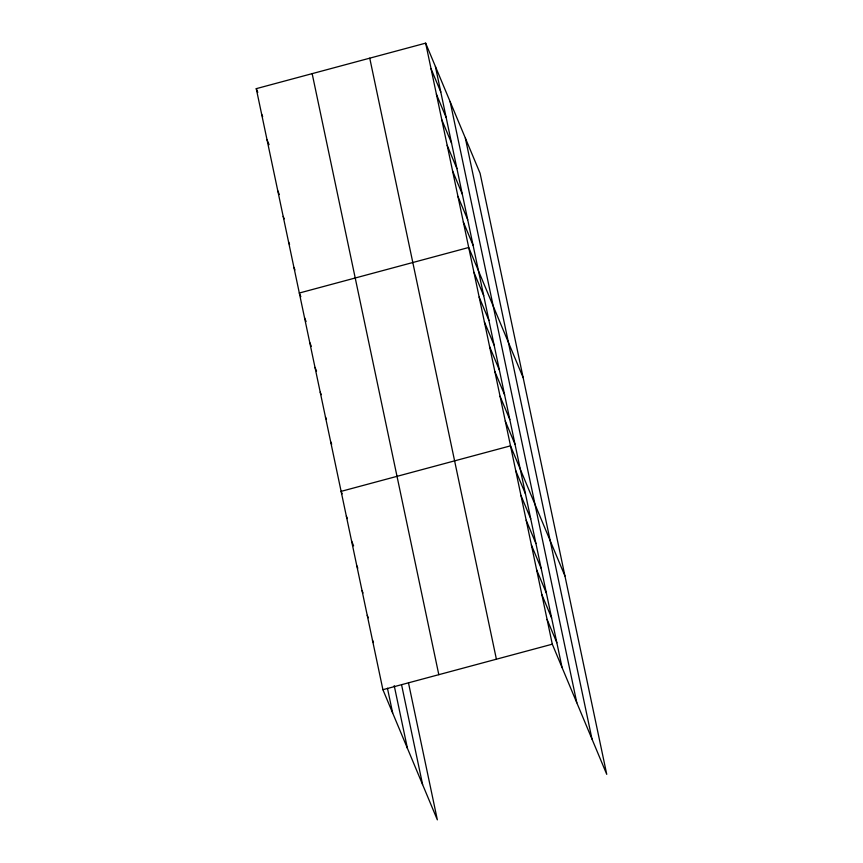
<?xml version="1.0" encoding="UTF-8"?>
<svg xmlns="http://www.w3.org/2000/svg" width="863" height="863" viewBox="0 0 863 863"><rect width="100%" height="100%" fill="white"/><g stroke="black" fill="none" stroke-linecap="round" stroke-linejoin="round"><path stroke-width="1.29" d="M408.479 682.838L437.347 819.85L382.913 689.699L256.257 88.662L425.653 43.15L480.087 173.301L606.743 774.338L552.298 644.186L425.653 43.15M382.913 689.699L552.298 644.186M431.025 68.695L440.788 92.028M436.408 94.24L446.171 117.573M441.791 119.784L451.554 143.118M447.174 145.329L456.937 168.663M452.557 170.874L462.32 194.197M457.94 196.419L467.703 219.741M463.323 221.964L473.086 245.286M523.151 377.649L468.706 247.498L299.321 293.021L300.863 296.699M473.938 272.298L483.69 295.631M479.159 297.088L488.922 320.421M484.38 321.877L494.143 345.211M489.612 346.678L499.364 370M494.833 371.468L504.596 394.801M500.055 396.257L509.817 419.591M505.276 421.047L515.038 444.38M564.941 575.988L510.508 445.847L341.112 491.36L342.147 493.819M515.729 470.637L525.491 493.97M520.95 495.427L530.713 518.76M526.182 520.227L535.934 543.55M531.403 545.017L541.166 568.35M536.624 569.807L546.387 593.14M541.856 594.607L551.608 617.93M547.077 619.397L556.84 642.73M256.257 88.662L257.8 92.352M261.64 114.207L262.665 116.667M267.023 139.752L269.083 144.671M277.789 190.842L279.332 194.531M283.172 216.386L284.197 218.846M288.555 241.931L289.58 244.391M293.938 267.476L294.963 269.936M304.542 317.811L306.085 321.5M309.774 342.6L311.306 346.29M314.995 367.401L316.538 371.079M320.216 392.19L321.241 394.65M325.437 416.98L326.473 419.44M330.669 441.78L331.694 444.229M346.343 516.15L347.368 518.609M351.565 540.95L353.614 545.858M356.786 565.74L357.811 568.199M362.018 590.529L363.043 592.989M367.239 615.33L368.264 617.779M372.46 640.119L373.485 642.579M465.34 138.048L591.996 739.084M450.152 101.726L576.808 702.762M435.405 66.483L562.061 667.52M369.752 58.166L496.398 659.203M312.158 73.646L438.814 674.683M401.705 685.427L422.611 784.596M394.218 685.654L407.412 748.286M387.444 688.243L392.665 713.032"/></g></svg>
